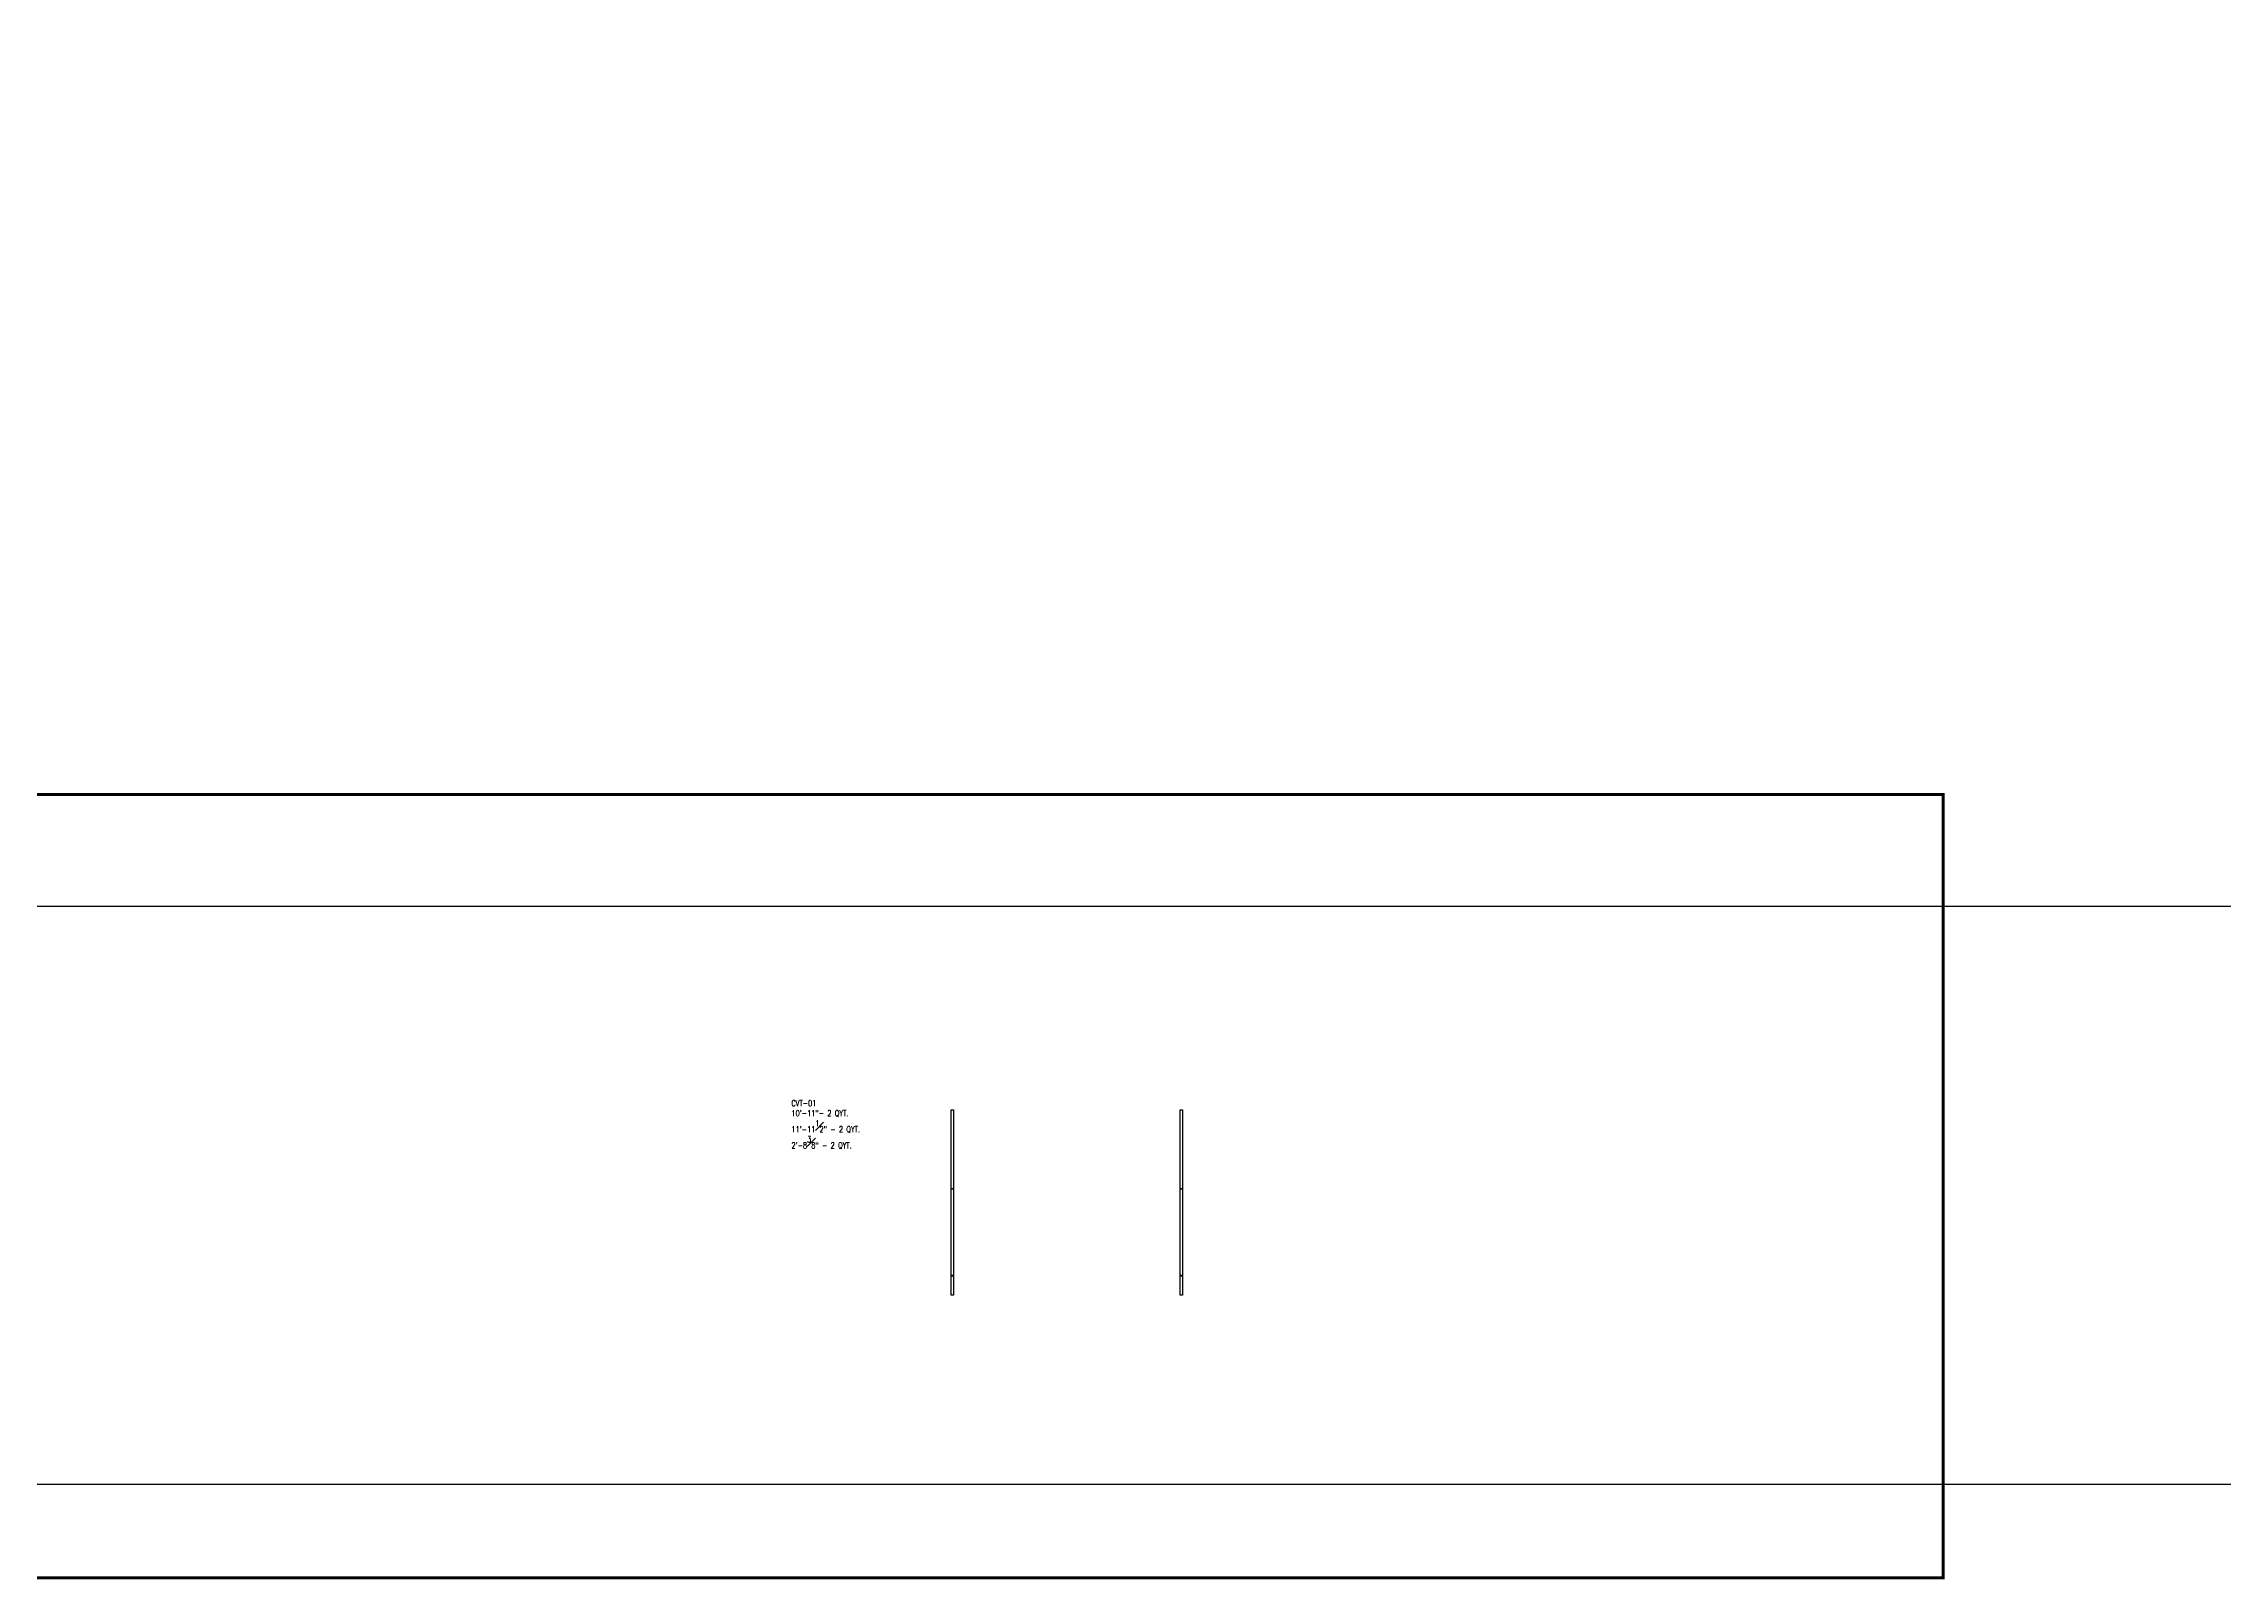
# Model space of a CAD drawing. Header units: inches. Extents: x 0 to 14480, y -2602 to 2880.
# Drawn here: x 3618 to 7237, y -2602 to -53 of the extents above; entities that cross this region are included whole.
import ezdxf

# ---------------------------------------------------------------- set-up
doc = ezdxf.new("R2010")
doc.units = ezdxf.units.IN
doc.header["$MEASUREMENT"] = 0
doc.linetypes.add('NBK_Hidden', pattern=[0.125, 0.083333, -0.041667])
doc.layers.add('!Extrusion', color=140, linetype='Continuous', lineweight=25)
doc.styles.add('Romans', font='romans.shx', dxfattribs={"width": 0.8})

# ---------------------------------------------------------------- blocks, each defined once
blk = doc.blocks.new('EAST-01')
at = {"layer": '!Extrusion', "color": 5}
for points in [[(-222.8, 4113.9), (-226.8, 4113.9), (-226.8, 4257.4), (-226.1, 4257.4, 1), (-225.9, 4257.4), (-222.8, 4257.4)], [(504, 4113.9), (500, 4113.9), (500, 4257.4), (500.6, 4257.4, 1), (500.9, 4257.4), (504, 4257.4)], [(-222.8, 3681.9), (-226.8, 3681.9), (-226.8, 3825.4), (-226.1, 3825.4, 1), (-225.9, 3825.4), (-222.8, 3825.4)], [(504, 3681.9), (500, 3681.9), (500, 3825.4), (500.6, 3825.4, 1), (500.9, 3825.4), (504, 3825.4)], [(-222.8, 3297.9), (-226.8, 3297.9), (-226.8, 3441.4), (-226.1, 3441.4, 1), (-225.9, 3441.4), (-222.8, 3441.4)]]:
    blk.add_lwpolyline(points, format="xyb", close=True, dxfattribs=at)
at = {"layer": '!Extrusion', "color": 30}
for points in [[(-222.8, 3969.4), (-226.8, 3969.4), (-226.8, 4113.4), (-226.1, 4113.4, 1), (-225.9, 4113.4), (-222.8, 4113.4)], [(504, 3969.4), (500, 3969.4), (500, 4113.4), (500.6, 4113.4, 1), (500.9, 4113.4), (504, 4113.4)]]:
    blk.add_lwpolyline(points, format="xyb", close=True, dxfattribs=at)
at = {"layer": '!Extrusion', "color": 140}
for points in [[(-222.8, 3825.9), (-226.8, 3825.9), (-226.8, 3968.2), (-226.1, 3968.2, 1), (-225.9, 3968.2), (-222.8, 3968.2)], [(504, 3825.9), (500, 3825.9), (500, 3968.2), (500.6, 3968.2, 1), (500.9, 3968.2), (504, 3968.2)], [(-222.8, 3441.9), (-226.8, 3441.9), (-226.8, 3584.2), (-226.1, 3584.2, 1), (-225.9, 3584.2), (-222.8, 3584.2)]]:
    blk.add_lwpolyline(points, format="xyb", close=True, dxfattribs=at)
at = {"layer": '!Extrusion', "color": 4}
for points in [[(-222.8, 3585.4), (-226.8, 3585.4), (-226.8, 3681.4), (-226.1, 3681.4, 1), (-225.9, 3681.4), (-222.8, 3681.4)], [(504, 3585.4), (500, 3585.4), (500, 3681.4), (500.6, 3681.4, 1), (500.9, 3681.4), (504, 3681.4)]]:
    blk.add_lwpolyline(points, format="xyb", close=True, dxfattribs=at)
at = {"layer": '!Extrusion', "color": 116, "linetype": 'NBK_Hidden'}
blk.add_lwpolyline([(500, 3441.8), (500, 3562.8), (504, 3562.8), (504, 3441.8)], close=True, dxfattribs=at)
at = {"layer": '!Extrusion', "color": 2}
blk.add_lwpolyline([(-222.8, 3177.4), (-226.8, 3177.4), (-226.8, 3297.4), (-226.1, 3297.4, 1), (-225.9, 3297.4), (-222.8, 3297.4)], format="xyb", close=True, dxfattribs=at)
at = {"layer": '!Extrusion', "color": 44}
blk.add_lwpolyline([(500, 3177.4), (500, 3217.4), (504, 3217.4), (504, 3177.4)], close=True, dxfattribs=at)
at = {"layer": '!Extrusion', "color": 182, "linetype": 'NBK_Hidden'}
blk.add_lwpolyline([(-706.9, 3049.4), (-702.9, 3049.4), (-702.9, 2937.9), (-706.9, 2937.9)], close=True, dxfattribs=at)
at = {"layer": '!Extrusion', "color": 4, "linetype": 'NBK_Hidden'}
blk.add_lwpolyline([(-706.9, 2937.4), (-702.9, 2937.4), (-702.9, 2841.4), (-706.9, 2841.4)], close=True, dxfattribs=at)
at = {"layer": '!Extrusion', "color": 223}
for points in [[(0, 176.9), (0, 307.9), (4, 307.9), (4, 176.9)], [(380, 176.9), (380, 307.9), (384, 307.9), (384, 176.9)]]:
    blk.add_lwpolyline(points, close=True, dxfattribs=at)
at = {"layer": '!Extrusion', "color": 5}
for points in [[(0, 32.9), (0, 176.4), (4, 176.4), (4, 32.9)], [(380, 32.9), (380, 176.4), (384, 176.4), (384, 32.9)]]:
    blk.add_lwpolyline(points, close=True, dxfattribs=at)
at = {"color": 84}
for points in [[(-222.8, 3049.2), (-226.8, 3049.2), (-226.8, 3168.2), (-226.1, 3168.2, 1), (-225.9, 3168.2), (-222.8, 3168.2)], [(504, 3057.4), (500, 3057.4), (500, 3176.5), (500.6, 3176.5, 1), (500.9, 3176.5), (504, 3176.5)]]:
    blk.add_lwpolyline(points, format="xyb", close=True, dxfattribs=at)
at = {"color": 151}
for points in [[(0, 32.4), (4, 32.4), (4, 0), (0, 0)], [(380, 32.4), (384, 32.4), (384, 0), (380, 0)]]:
    blk.add_lwpolyline(points, close=True, dxfattribs=at)

msp = doc.modelspace()

# ---------------------------------------------------------------- linework, layer by layer
at = {"color": 3, "const_width": 5}
msp.add_lwpolyline([(550, -1300), (6770, -1300), (6770, -2600), (550, -2600)], close=True, dxfattribs=at)
at = {"color": 4}
msp.add_lwpolyline([(0, -1485), (14480, -1485), (14480, -2445), (0, -2445)], close=True, dxfattribs=at)

# ---------------------------------------------------------------- block references
msp.add_blockref('EAST-01', (5124.1, -2130.9))

# ---------------------------------------------------------------- texts
at = {"insert": (4859, -1807.1), "char_height": 10, "width": 178, "attachment_point": 1, "style": 'Romans'}
msp.add_mtext('{\\C3;CVT-01}\\P{\\C223;{{\\l}}1{{\\L}}0{{\\l}}\'-1{{\\L}}1{{\\l}}"{{\\L}}}- 2 QYT.\\P{\\C5;{{\\l}}11\'-11\\S1#2;"{{\\L}}} - 2 QYT.\\P{\\C151;{{\\l}}2\'-8\\S3#8;"{{\\L}}} - 2 QYT.', dxfattribs=at)

doc.saveas('drawing.dxf')
